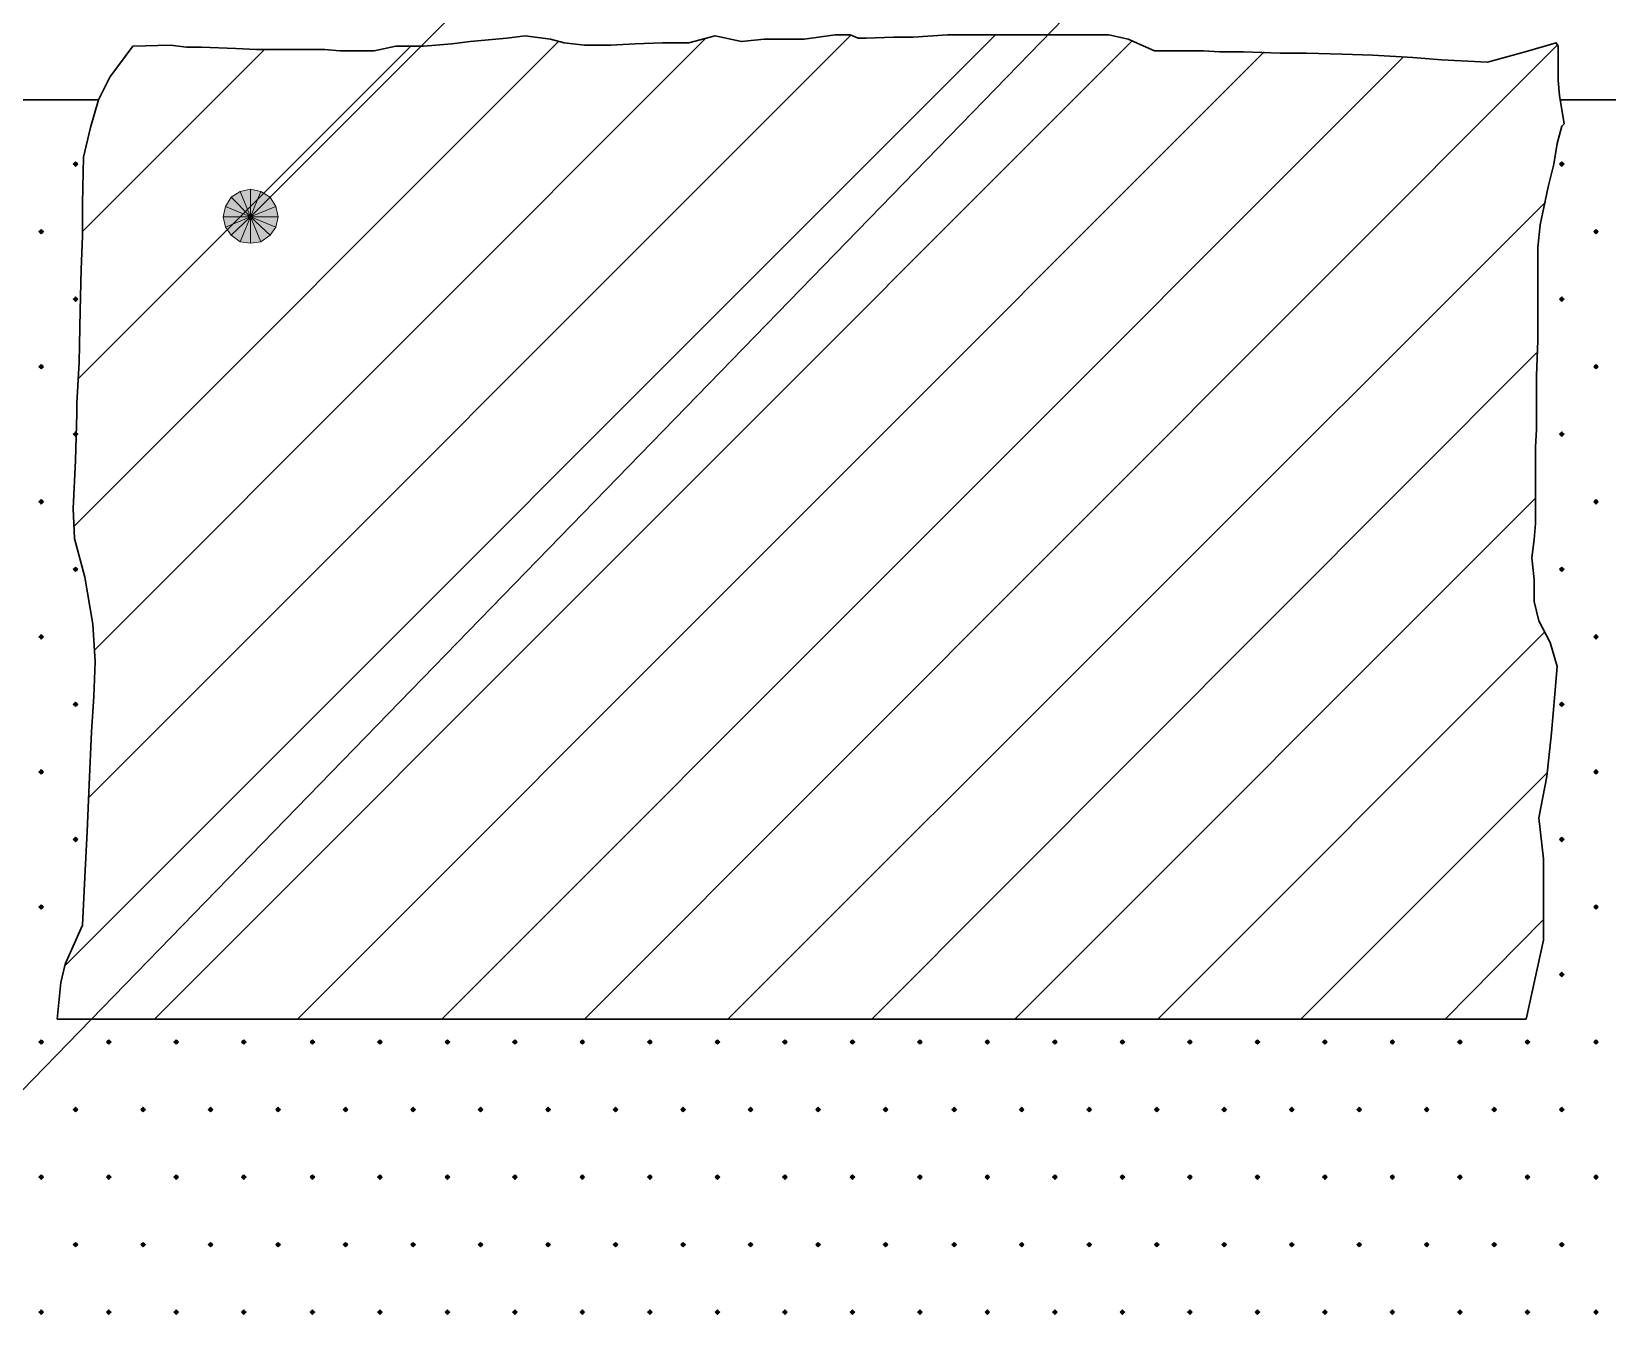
# Model space of a CAD drawing. Header units: millimetres. Extents: x 0 to 420, y 0 to 297.
# Drawn here: x 64.99 to 94.15, y 119.95 to 143.67 of the extents above; entities that cross this region are included whole.
import ezdxf

# ---------------------------------------------------------------- set-up
doc = ezdxf.new("R2010")
doc.units = ezdxf.units.MM

msp = doc.modelspace()

# ---------------------------------------------------------------- hatches: boundary and pattern name
for points in [[(65.807, 141.266), (65.786, 141.245), (65.765, 141.224), (65.786, 141.203), (65.807, 141.182), (65.828, 141.203), (65.85, 141.224), (65.828, 141.245), (65.807, 141.266)], [(93.303, 141.266), (93.282, 141.245), (93.26, 141.224), (93.282, 141.203), (93.303, 141.182), (93.324, 141.203), (93.345, 141.224), (93.324, 141.245), (93.303, 141.266)], [(68.58, 140.06), (68.686, 139.912), (69.046, 140.25), (68.58, 140.06)], [(65.172, 140.017), (65.151, 139.996), (65.13, 139.975), (65.151, 139.954), (65.172, 139.933), (65.193, 139.954), (65.215, 139.975), (65.193, 139.996), (65.172, 140.017)], [(93.938, 140.017), (93.917, 139.996), (93.895, 139.975), (93.917, 139.954), (93.938, 139.933), (93.959, 139.954), (93.98, 139.975), (93.959, 139.996), (93.938, 140.017)], [(65.807, 138.769), (65.786, 138.747), (65.765, 138.726), (65.786, 138.705), (65.807, 138.684), (65.828, 138.705), (65.85, 138.726), (65.828, 138.747), (65.807, 138.769)], [(93.303, 138.769), (93.282, 138.747), (93.26, 138.726), (93.282, 138.705), (93.303, 138.684), (93.324, 138.705), (93.345, 138.726), (93.324, 138.747), (93.303, 138.769)], [(65.172, 137.52), (65.151, 137.499), (65.13, 137.477), (65.151, 137.456), (65.172, 137.435), (65.193, 137.456), (65.215, 137.477), (65.193, 137.499), (65.172, 137.52)], [(93.938, 137.52), (93.917, 137.499), (93.895, 137.477), (93.917, 137.456), (93.938, 137.435), (93.959, 137.456), (93.98, 137.477), (93.959, 137.499), (93.938, 137.52)], [(65.807, 136.271), (65.786, 136.25), (65.765, 136.229), (65.786, 136.208), (65.807, 136.186), (65.828, 136.208), (65.85, 136.229), (65.828, 136.25), (65.807, 136.271)], [(93.303, 136.271), (93.282, 136.25), (93.26, 136.229), (93.282, 136.208), (93.303, 136.186), (93.324, 136.208), (93.345, 136.229), (93.324, 136.25), (93.303, 136.271)], [(65.172, 135.022), (65.151, 135.001), (65.13, 134.98), (65.151, 134.959), (65.172, 134.938), (65.193, 134.959), (65.215, 134.98), (65.193, 135.001), (65.172, 135.022)], [(93.938, 135.022), (93.917, 135.001), (93.895, 134.98), (93.917, 134.959), (93.938, 134.938), (93.959, 134.959), (93.98, 134.98), (93.959, 135.001), (93.938, 135.022)], [(65.807, 133.773), (65.786, 133.752), (65.765, 133.731), (65.786, 133.71), (65.807, 133.689), (65.828, 133.71), (65.85, 133.731), (65.828, 133.752), (65.807, 133.773)], [(93.303, 133.773), (93.282, 133.752), (93.26, 133.731), (93.282, 133.71), (93.303, 133.689), (93.324, 133.71), (93.345, 133.731), (93.324, 133.752), (93.303, 133.773)], [(65.172, 132.525), (65.151, 132.503), (65.13, 132.482), (65.151, 132.461), (65.172, 132.44), (65.193, 132.461), (65.215, 132.482), (65.193, 132.503), (65.172, 132.525)], [(93.938, 132.525), (93.917, 132.503), (93.895, 132.482), (93.917, 132.461), (93.938, 132.44), (93.959, 132.461), (93.98, 132.482), (93.959, 132.503), (93.938, 132.525)], [(65.807, 131.276), (65.786, 131.254), (65.765, 131.233), (65.786, 131.212), (65.807, 131.191), (65.828, 131.212), (65.85, 131.233), (65.828, 131.254), (65.807, 131.276)], [(93.303, 131.276), (93.282, 131.254), (93.26, 131.233), (93.282, 131.212), (93.303, 131.191), (93.324, 131.212), (93.345, 131.233), (93.324, 131.254), (93.303, 131.276)], [(65.172, 130.027), (65.151, 130.006), (65.13, 129.984), (65.151, 129.963), (65.172, 129.942), (65.193, 129.963), (65.215, 129.984), (65.193, 130.006), (65.172, 130.027)], [(93.938, 130.027), (93.917, 130.006), (93.895, 129.984), (93.917, 129.963), (93.938, 129.942), (93.959, 129.963), (93.98, 129.984), (93.959, 130.006), (93.938, 130.027)], [(65.807, 128.778), (65.786, 128.757), (65.765, 128.736), (65.786, 128.714), (65.807, 128.693), (65.828, 128.714), (65.85, 128.736), (65.828, 128.757), (65.807, 128.778)], [(93.303, 128.778), (93.282, 128.757), (93.26, 128.736), (93.282, 128.714), (93.303, 128.693), (93.324, 128.714), (93.345, 128.736), (93.324, 128.757), (93.303, 128.778)], [(65.172, 127.529), (65.151, 127.508), (65.13, 127.487), (65.151, 127.466), (65.172, 127.444), (65.193, 127.466), (65.215, 127.487), (65.193, 127.508), (65.172, 127.529)], [(93.938, 127.529), (93.917, 127.508), (93.895, 127.487), (93.917, 127.466), (93.938, 127.444), (93.959, 127.466), (93.98, 127.487), (93.959, 127.508), (93.938, 127.529)], [(93.303, 126.28), (93.282, 126.259), (93.26, 126.238), (93.282, 126.217), (93.303, 126.196), (93.324, 126.217), (93.345, 126.238), (93.324, 126.259), (93.303, 126.28)], [(65.172, 125.031), (65.151, 125.01), (65.13, 124.989), (65.151, 124.968), (65.172, 124.947), (65.193, 124.968), (65.215, 124.989), (65.193, 125.01), (65.172, 125.031)], [(66.421, 125.031), (66.4, 125.01), (66.379, 124.989), (66.4, 124.968), (66.421, 124.947), (66.442, 124.968), (66.463, 124.989), (66.442, 125.01), (66.421, 125.031)], [(67.67, 125.031), (67.649, 125.01), (67.628, 124.989), (67.649, 124.968), (67.67, 124.947), (67.691, 124.968), (67.712, 124.989), (67.691, 125.01), (67.67, 125.031)], [(68.919, 125.031), (68.898, 125.01), (68.876, 124.989), (68.898, 124.968), (68.919, 124.947), (68.94, 124.968), (68.961, 124.989), (68.94, 125.01), (68.919, 125.031)], [(70.189, 125.031), (70.168, 125.01), (70.146, 124.989), (70.168, 124.968), (70.189, 124.947), (70.21, 124.968), (70.231, 124.989), (70.21, 125.01), (70.189, 125.031)], [(71.438, 125.031), (71.416, 125.01), (71.395, 124.989), (71.416, 124.968), (71.438, 124.947), (71.459, 124.968), (71.48, 124.989), (71.459, 125.01), (71.438, 125.031)], [(72.686, 125.031), (72.665, 125.01), (72.644, 124.989), (72.665, 124.968), (72.686, 124.947), (72.708, 124.968), (72.729, 124.989), (72.708, 125.01), (72.686, 125.031)], [(73.935, 125.031), (73.914, 125.01), (73.893, 124.989), (73.914, 124.968), (73.935, 124.947), (73.956, 124.968), (73.978, 124.989), (73.956, 125.01), (73.935, 125.031)], [(75.184, 125.031), (75.163, 125.01), (75.142, 124.989), (75.163, 124.968), (75.184, 124.947), (75.205, 124.968), (75.226, 124.989), (75.205, 125.01), (75.184, 125.031)], [(76.433, 125.031), (76.412, 125.01), (76.391, 124.989), (76.412, 124.968), (76.433, 124.947), (76.454, 124.968), (76.475, 124.989), (76.454, 125.01), (76.433, 125.031)], [(77.682, 125.031), (77.661, 125.01), (77.639, 124.989), (77.661, 124.968), (77.682, 124.947), (77.703, 124.968), (77.724, 124.989), (77.703, 125.01), (77.682, 125.031)], [(78.931, 125.031), (78.909, 125.01), (78.888, 124.989), (78.909, 124.968), (78.931, 124.947), (78.952, 124.968), (78.973, 124.989), (78.952, 125.01), (78.931, 125.031)], [(80.179, 125.031), (80.158, 125.01), (80.137, 124.989), (80.158, 124.968), (80.179, 124.947), (80.201, 124.968), (80.222, 124.989), (80.201, 125.01), (80.179, 125.031)], [(81.428, 125.031), (81.407, 125.01), (81.386, 124.989), (81.407, 124.968), (81.428, 124.947), (81.449, 124.968), (81.471, 124.989), (81.449, 125.01), (81.428, 125.031)], [(82.677, 125.031), (82.656, 125.01), (82.635, 124.989), (82.656, 124.968), (82.677, 124.947), (82.698, 124.968), (82.719, 124.989), (82.698, 125.01), (82.677, 125.031)], [(83.926, 125.031), (83.905, 125.01), (83.884, 124.989), (83.905, 124.968), (83.926, 124.947), (83.947, 124.968), (83.968, 124.989), (83.947, 125.01), (83.926, 125.031)], [(85.175, 125.031), (85.154, 125.01), (85.132, 124.989), (85.154, 124.968), (85.175, 124.947), (85.196, 124.968), (85.217, 124.989), (85.196, 125.01), (85.175, 125.031)], [(86.424, 125.031), (86.402, 125.01), (86.381, 124.989), (86.402, 124.968), (86.424, 124.947), (86.445, 124.968), (86.466, 124.989), (86.445, 125.01), (86.424, 125.031)], [(87.672, 125.031), (87.651, 125.01), (87.63, 124.989), (87.651, 124.968), (87.672, 124.947), (87.694, 124.968), (87.715, 124.989), (87.694, 125.01), (87.672, 125.031)], [(88.921, 125.031), (88.9, 125.01), (88.879, 124.989), (88.9, 124.968), (88.921, 124.947), (88.942, 124.968), (88.963, 124.989), (88.942, 125.01), (88.921, 125.031)], [(90.17, 125.031), (90.149, 125.01), (90.128, 124.989), (90.149, 124.968), (90.17, 124.947), (90.191, 124.968), (90.212, 124.989), (90.191, 125.01), (90.17, 125.031)], [(91.419, 125.031), (91.398, 125.01), (91.377, 124.989), (91.398, 124.968), (91.419, 124.947), (91.44, 124.968), (91.461, 124.989), (91.44, 125.01), (91.419, 125.031)], [(92.668, 125.031), (92.646, 125.01), (92.625, 124.989), (92.646, 124.968), (92.668, 124.947), (92.689, 124.968), (92.71, 124.989), (92.689, 125.01), (92.668, 125.031)], [(93.938, 125.031), (93.917, 125.01), (93.895, 124.989), (93.917, 124.968), (93.938, 124.947), (93.959, 124.968), (93.98, 124.989), (93.959, 125.01), (93.938, 125.031)], [(65.807, 123.783), (65.786, 123.762), (65.765, 123.74), (65.786, 123.719), (65.807, 123.698), (65.828, 123.719), (65.85, 123.74), (65.828, 123.762), (65.807, 123.783)], [(67.056, 123.783), (67.035, 123.762), (67.014, 123.74), (67.035, 123.719), (67.056, 123.698), (67.077, 123.719), (67.098, 123.74), (67.077, 123.762), (67.056, 123.783)], [(68.305, 123.783), (68.284, 123.762), (68.262, 123.74), (68.284, 123.719), (68.305, 123.698), (68.326, 123.719), (68.347, 123.74), (68.326, 123.762), (68.305, 123.783)], [(69.554, 123.783), (69.533, 123.762), (69.511, 123.74), (69.533, 123.719), (69.554, 123.698), (69.575, 123.719), (69.596, 123.74), (69.575, 123.762), (69.554, 123.783)], [(70.803, 123.783), (70.781, 123.762), (70.76, 123.74), (70.781, 123.719), (70.803, 123.698), (70.824, 123.719), (70.845, 123.74), (70.824, 123.762), (70.803, 123.783)], [(72.051, 123.783), (72.03, 123.762), (72.009, 123.74), (72.03, 123.719), (72.051, 123.698), (72.073, 123.719), (72.094, 123.74), (72.073, 123.762), (72.051, 123.783)], [(73.3, 123.783), (73.279, 123.762), (73.258, 123.74), (73.279, 123.719), (73.3, 123.698), (73.321, 123.719), (73.343, 123.74), (73.321, 123.762), (73.3, 123.783)], [(74.549, 123.783), (74.528, 123.762), (74.507, 123.74), (74.528, 123.719), (74.549, 123.698), (74.57, 123.719), (74.591, 123.74), (74.57, 123.762), (74.549, 123.783)], [(75.798, 123.783), (75.777, 123.762), (75.756, 123.74), (75.777, 123.719), (75.798, 123.698), (75.819, 123.719), (75.84, 123.74), (75.819, 123.762), (75.798, 123.783)], [(77.047, 123.783), (77.026, 123.762), (77.004, 123.74), (77.026, 123.719), (77.047, 123.698), (77.068, 123.719), (77.089, 123.74), (77.068, 123.762), (77.047, 123.783)], [(78.296, 123.783), (78.274, 123.762), (78.253, 123.74), (78.274, 123.719), (78.296, 123.698), (78.317, 123.719), (78.338, 123.74), (78.317, 123.762), (78.296, 123.783)], [(79.544, 123.783), (79.523, 123.762), (79.502, 123.74), (79.523, 123.719), (79.544, 123.698), (79.566, 123.719), (79.587, 123.74), (79.566, 123.762), (79.544, 123.783)], [(80.793, 123.783), (80.772, 123.762), (80.751, 123.74), (80.772, 123.719), (80.793, 123.698), (80.814, 123.719), (80.836, 123.74), (80.814, 123.762), (80.793, 123.783)], [(82.063, 123.783), (82.042, 123.762), (82.021, 123.74), (82.042, 123.719), (82.063, 123.698), (82.084, 123.719), (82.106, 123.74), (82.084, 123.762), (82.063, 123.783)], [(83.312, 123.783), (83.291, 123.762), (83.27, 123.74), (83.291, 123.719), (83.312, 123.698), (83.333, 123.719), (83.354, 123.74), (83.333, 123.762), (83.312, 123.783)], [(84.561, 123.783), (84.54, 123.762), (84.519, 123.74), (84.54, 123.719), (84.561, 123.698), (84.582, 123.719), (84.603, 123.74), (84.582, 123.762), (84.561, 123.783)], [(85.81, 123.783), (85.788, 123.762), (85.767, 123.74), (85.788, 123.719), (85.81, 123.698), (85.831, 123.719), (85.852, 123.74), (85.831, 123.762), (85.81, 123.783)], [(87.059, 123.783), (87.037, 123.762), (87.016, 123.74), (87.037, 123.719), (87.059, 123.698), (87.08, 123.719), (87.101, 123.74), (87.08, 123.762), (87.059, 123.783)], [(88.307, 123.783), (88.286, 123.762), (88.265, 123.74), (88.286, 123.719), (88.307, 123.698), (88.329, 123.719), (88.35, 123.74), (88.329, 123.762), (88.307, 123.783)], [(89.556, 123.783), (89.535, 123.762), (89.514, 123.74), (89.535, 123.719), (89.556, 123.698), (89.577, 123.719), (89.599, 123.74), (89.577, 123.762), (89.556, 123.783)], [(90.805, 123.783), (90.784, 123.762), (90.763, 123.74), (90.784, 123.719), (90.805, 123.698), (90.826, 123.719), (90.847, 123.74), (90.826, 123.762), (90.805, 123.783)], [(92.054, 123.783), (92.033, 123.762), (92.012, 123.74), (92.033, 123.719), (92.054, 123.698), (92.075, 123.719), (92.096, 123.74), (92.075, 123.762), (92.054, 123.783)], [(93.303, 123.783), (93.282, 123.762), (93.26, 123.74), (93.282, 123.719), (93.303, 123.698), (93.324, 123.719), (93.345, 123.74), (93.324, 123.762), (93.303, 123.783)], [(65.172, 122.534), (65.151, 122.513), (65.13, 122.492), (65.151, 122.47), (65.172, 122.449), (65.193, 122.47), (65.215, 122.492), (65.193, 122.513), (65.172, 122.534)], [(66.421, 122.534), (66.4, 122.513), (66.379, 122.492), (66.4, 122.47), (66.421, 122.449), (66.442, 122.47), (66.463, 122.492), (66.442, 122.513), (66.421, 122.534)], [(67.67, 122.534), (67.649, 122.513), (67.628, 122.492), (67.649, 122.47), (67.67, 122.449), (67.691, 122.47), (67.712, 122.492), (67.691, 122.513), (67.67, 122.534)], [(68.919, 122.534), (68.898, 122.513), (68.876, 122.492), (68.898, 122.47), (68.919, 122.449), (68.94, 122.47), (68.961, 122.492), (68.94, 122.513), (68.919, 122.534)], [(70.189, 122.534), (70.168, 122.513), (70.146, 122.492), (70.168, 122.47), (70.189, 122.449), (70.21, 122.47), (70.231, 122.492), (70.21, 122.513), (70.189, 122.534)], [(71.438, 122.534), (71.416, 122.513), (71.395, 122.492), (71.416, 122.47), (71.438, 122.449), (71.459, 122.47), (71.48, 122.492), (71.459, 122.513), (71.438, 122.534)], [(72.686, 122.534), (72.665, 122.513), (72.644, 122.492), (72.665, 122.47), (72.686, 122.449), (72.708, 122.47), (72.729, 122.492), (72.708, 122.513), (72.686, 122.534)], [(73.935, 122.534), (73.914, 122.513), (73.893, 122.492), (73.914, 122.47), (73.935, 122.449), (73.956, 122.47), (73.978, 122.492), (73.956, 122.513), (73.935, 122.534)], [(75.184, 122.534), (75.163, 122.513), (75.142, 122.492), (75.163, 122.47), (75.184, 122.449), (75.205, 122.47), (75.226, 122.492), (75.205, 122.513), (75.184, 122.534)], [(76.433, 122.534), (76.412, 122.513), (76.391, 122.492), (76.412, 122.47), (76.433, 122.449), (76.454, 122.47), (76.475, 122.492), (76.454, 122.513), (76.433, 122.534)], [(77.682, 122.534), (77.661, 122.513), (77.639, 122.492), (77.661, 122.47), (77.682, 122.449), (77.703, 122.47), (77.724, 122.492), (77.703, 122.513), (77.682, 122.534)], [(78.931, 122.534), (78.909, 122.513), (78.888, 122.492), (78.909, 122.47), (78.931, 122.449), (78.952, 122.47), (78.973, 122.492), (78.952, 122.513), (78.931, 122.534)], [(80.179, 122.534), (80.158, 122.513), (80.137, 122.492), (80.158, 122.47), (80.179, 122.449), (80.201, 122.47), (80.222, 122.492), (80.201, 122.513), (80.179, 122.534)], [(81.428, 122.534), (81.407, 122.513), (81.386, 122.492), (81.407, 122.47), (81.428, 122.449), (81.449, 122.47), (81.471, 122.492), (81.449, 122.513), (81.428, 122.534)], [(82.677, 122.534), (82.656, 122.513), (82.635, 122.492), (82.656, 122.47), (82.677, 122.449), (82.698, 122.47), (82.719, 122.492), (82.698, 122.513), (82.677, 122.534)], [(83.926, 122.534), (83.905, 122.513), (83.884, 122.492), (83.905, 122.47), (83.926, 122.449), (83.947, 122.47), (83.968, 122.492), (83.947, 122.513), (83.926, 122.534)], [(85.175, 122.534), (85.154, 122.513), (85.132, 122.492), (85.154, 122.47), (85.175, 122.449), (85.196, 122.47), (85.217, 122.492), (85.196, 122.513), (85.175, 122.534)], [(86.424, 122.534), (86.402, 122.513), (86.381, 122.492), (86.402, 122.47), (86.424, 122.449), (86.445, 122.47), (86.466, 122.492), (86.445, 122.513), (86.424, 122.534)], [(87.672, 122.534), (87.651, 122.513), (87.63, 122.492), (87.651, 122.47), (87.672, 122.449), (87.694, 122.47), (87.715, 122.492), (87.694, 122.513), (87.672, 122.534)], [(88.921, 122.534), (88.9, 122.513), (88.879, 122.492), (88.9, 122.47), (88.921, 122.449), (88.942, 122.47), (88.963, 122.492), (88.942, 122.513), (88.921, 122.534)], [(90.17, 122.534), (90.149, 122.513), (90.128, 122.492), (90.149, 122.47), (90.17, 122.449), (90.191, 122.47), (90.212, 122.492), (90.191, 122.513), (90.17, 122.534)], [(91.419, 122.534), (91.398, 122.513), (91.377, 122.492), (91.398, 122.47), (91.419, 122.449), (91.44, 122.47), (91.461, 122.492), (91.44, 122.513), (91.419, 122.534)], [(92.668, 122.534), (92.646, 122.513), (92.625, 122.492), (92.646, 122.47), (92.668, 122.449), (92.689, 122.47), (92.71, 122.492), (92.689, 122.513), (92.668, 122.534)], [(93.938, 122.534), (93.917, 122.513), (93.895, 122.492), (93.917, 122.47), (93.938, 122.449), (93.959, 122.47), (93.98, 122.492), (93.959, 122.513), (93.938, 122.534)], [(65.807, 121.285), (65.786, 121.264), (65.765, 121.243), (65.786, 121.221), (65.807, 121.2), (65.828, 121.221), (65.85, 121.243), (65.828, 121.264), (65.807, 121.285)], [(67.056, 121.285), (67.035, 121.264), (67.014, 121.243), (67.035, 121.221), (67.056, 121.2), (67.077, 121.221), (67.098, 121.243), (67.077, 121.264), (67.056, 121.285)], [(68.305, 121.285), (68.284, 121.264), (68.262, 121.243), (68.284, 121.221), (68.305, 121.2), (68.326, 121.221), (68.347, 121.243), (68.326, 121.264), (68.305, 121.285)], [(69.554, 121.285), (69.533, 121.264), (69.511, 121.243), (69.533, 121.221), (69.554, 121.2), (69.575, 121.221), (69.596, 121.243), (69.575, 121.264), (69.554, 121.285)], [(70.803, 121.285), (70.781, 121.264), (70.76, 121.243), (70.781, 121.221), (70.803, 121.2), (70.824, 121.221), (70.845, 121.243), (70.824, 121.264), (70.803, 121.285)], [(72.051, 121.285), (72.03, 121.264), (72.009, 121.243), (72.03, 121.221), (72.051, 121.2), (72.073, 121.221), (72.094, 121.243), (72.073, 121.264), (72.051, 121.285)], [(73.3, 121.285), (73.279, 121.264), (73.258, 121.243), (73.279, 121.221), (73.3, 121.2), (73.321, 121.221), (73.343, 121.243), (73.321, 121.264), (73.3, 121.285)], [(74.549, 121.285), (74.528, 121.264), (74.507, 121.243), (74.528, 121.221), (74.549, 121.2), (74.57, 121.221), (74.591, 121.243), (74.57, 121.264), (74.549, 121.285)], [(75.798, 121.285), (75.777, 121.264), (75.756, 121.243), (75.777, 121.221), (75.798, 121.2), (75.819, 121.221), (75.84, 121.243), (75.819, 121.264), (75.798, 121.285)], [(77.047, 121.285), (77.026, 121.264), (77.004, 121.243), (77.026, 121.221), (77.047, 121.2), (77.068, 121.221), (77.089, 121.243), (77.068, 121.264), (77.047, 121.285)], [(78.296, 121.285), (78.274, 121.264), (78.253, 121.243), (78.274, 121.221), (78.296, 121.2), (78.317, 121.221), (78.338, 121.243), (78.317, 121.264), (78.296, 121.285)], [(79.544, 121.285), (79.523, 121.264), (79.502, 121.243), (79.523, 121.221), (79.544, 121.2), (79.566, 121.221), (79.587, 121.243), (79.566, 121.264), (79.544, 121.285)], [(80.793, 121.285), (80.772, 121.264), (80.751, 121.243), (80.772, 121.221), (80.793, 121.2), (80.814, 121.221), (80.836, 121.243), (80.814, 121.264), (80.793, 121.285)], [(82.063, 121.285), (82.042, 121.264), (82.021, 121.243), (82.042, 121.221), (82.063, 121.2), (82.084, 121.221), (82.106, 121.243), (82.084, 121.264), (82.063, 121.285)], [(83.312, 121.285), (83.291, 121.264), (83.27, 121.243), (83.291, 121.221), (83.312, 121.2), (83.333, 121.221), (83.354, 121.243), (83.333, 121.264), (83.312, 121.285)], [(84.561, 121.285), (84.54, 121.264), (84.519, 121.243), (84.54, 121.221), (84.561, 121.2), (84.582, 121.221), (84.603, 121.243), (84.582, 121.264), (84.561, 121.285)], [(85.81, 121.285), (85.788, 121.264), (85.767, 121.243), (85.788, 121.221), (85.81, 121.2), (85.831, 121.221), (85.852, 121.243), (85.831, 121.264), (85.81, 121.285)], [(87.059, 121.285), (87.037, 121.264), (87.016, 121.243), (87.037, 121.221), (87.059, 121.2), (87.08, 121.221), (87.101, 121.243), (87.08, 121.264), (87.059, 121.285)], [(88.307, 121.285), (88.286, 121.264), (88.265, 121.243), (88.286, 121.221), (88.307, 121.2), (88.329, 121.221), (88.35, 121.243), (88.329, 121.264), (88.307, 121.285)], [(89.556, 121.285), (89.535, 121.264), (89.514, 121.243), (89.535, 121.221), (89.556, 121.2), (89.577, 121.221), (89.599, 121.243), (89.577, 121.264), (89.556, 121.285)], [(90.805, 121.285), (90.784, 121.264), (90.763, 121.243), (90.784, 121.221), (90.805, 121.2), (90.826, 121.221), (90.847, 121.243), (90.826, 121.264), (90.805, 121.285)], [(92.054, 121.285), (92.033, 121.264), (92.012, 121.243), (92.033, 121.221), (92.054, 121.2), (92.075, 121.221), (92.096, 121.243), (92.075, 121.264), (92.054, 121.285)], [(93.303, 121.285), (93.282, 121.264), (93.26, 121.243), (93.282, 121.221), (93.303, 121.2), (93.324, 121.221), (93.345, 121.243), (93.324, 121.264), (93.303, 121.285)], [(65.172, 120.036), (65.151, 120.015), (65.13, 119.994), (65.151, 119.973), (65.172, 119.951), (65.193, 119.973), (65.215, 119.994), (65.193, 120.015), (65.172, 120.036)], [(66.421, 120.036), (66.4, 120.015), (66.379, 119.994), (66.4, 119.973), (66.421, 119.951), (66.442, 119.973), (66.463, 119.994), (66.442, 120.015), (66.421, 120.036)], [(67.67, 120.036), (67.649, 120.015), (67.628, 119.994), (67.649, 119.973), (67.67, 119.951), (67.691, 119.973), (67.712, 119.994), (67.691, 120.015), (67.67, 120.036)], [(68.919, 120.036), (68.898, 120.015), (68.876, 119.994), (68.898, 119.973), (68.919, 119.951), (68.94, 119.973), (68.961, 119.994), (68.94, 120.015), (68.919, 120.036)], [(70.189, 120.036), (70.168, 120.015), (70.146, 119.994), (70.168, 119.973), (70.189, 119.951), (70.21, 119.973), (70.231, 119.994), (70.21, 120.015), (70.189, 120.036)], [(71.438, 120.036), (71.416, 120.015), (71.395, 119.994), (71.416, 119.973), (71.438, 119.951), (71.459, 119.973), (71.48, 119.994), (71.459, 120.015), (71.438, 120.036)], [(72.686, 120.036), (72.665, 120.015), (72.644, 119.994), (72.665, 119.973), (72.686, 119.951), (72.708, 119.973), (72.729, 119.994), (72.708, 120.015), (72.686, 120.036)], [(73.935, 120.036), (73.914, 120.015), (73.893, 119.994), (73.914, 119.973), (73.935, 119.951), (73.956, 119.973), (73.978, 119.994), (73.956, 120.015), (73.935, 120.036)], [(75.184, 120.036), (75.163, 120.015), (75.142, 119.994), (75.163, 119.973), (75.184, 119.951), (75.205, 119.973), (75.226, 119.994), (75.205, 120.015), (75.184, 120.036)], [(76.433, 120.036), (76.412, 120.015), (76.391, 119.994), (76.412, 119.973), (76.433, 119.951), (76.454, 119.973), (76.475, 119.994), (76.454, 120.015), (76.433, 120.036)], [(77.682, 120.036), (77.661, 120.015), (77.639, 119.994), (77.661, 119.973), (77.682, 119.951), (77.703, 119.973), (77.724, 119.994), (77.703, 120.015), (77.682, 120.036)], [(78.931, 120.036), (78.909, 120.015), (78.888, 119.994), (78.909, 119.973), (78.931, 119.951), (78.952, 119.973), (78.973, 119.994), (78.952, 120.015), (78.931, 120.036)], [(80.179, 120.036), (80.158, 120.015), (80.137, 119.994), (80.158, 119.973), (80.179, 119.951), (80.201, 119.973), (80.222, 119.994), (80.201, 120.015), (80.179, 120.036)], [(81.428, 120.036), (81.407, 120.015), (81.386, 119.994), (81.407, 119.973), (81.428, 119.951), (81.449, 119.973), (81.471, 119.994), (81.449, 120.015), (81.428, 120.036)], [(82.677, 120.036), (82.656, 120.015), (82.635, 119.994), (82.656, 119.973), (82.677, 119.951), (82.698, 119.973), (82.719, 119.994), (82.698, 120.015), (82.677, 120.036)], [(83.926, 120.036), (83.905, 120.015), (83.884, 119.994), (83.905, 119.973), (83.926, 119.951), (83.947, 119.973), (83.968, 119.994), (83.947, 120.015), (83.926, 120.036)], [(85.175, 120.036), (85.154, 120.015), (85.132, 119.994), (85.154, 119.973), (85.175, 119.951), (85.196, 119.973), (85.217, 119.994), (85.196, 120.015), (85.175, 120.036)], [(86.424, 120.036), (86.402, 120.015), (86.381, 119.994), (86.402, 119.973), (86.424, 119.951), (86.445, 119.973), (86.466, 119.994), (86.445, 120.015), (86.424, 120.036)], [(87.672, 120.036), (87.651, 120.015), (87.63, 119.994), (87.651, 119.973), (87.672, 119.951), (87.694, 119.973), (87.715, 119.994), (87.694, 120.015), (87.672, 120.036)], [(88.921, 120.036), (88.9, 120.015), (88.879, 119.994), (88.9, 119.973), (88.921, 119.951), (88.942, 119.973), (88.963, 119.994), (88.942, 120.015), (88.921, 120.036)], [(90.17, 120.036), (90.149, 120.015), (90.128, 119.994), (90.149, 119.973), (90.17, 119.951), (90.191, 119.973), (90.212, 119.994), (90.191, 120.015), (90.17, 120.036)], [(91.419, 120.036), (91.398, 120.015), (91.377, 119.994), (91.398, 119.973), (91.419, 119.951), (91.44, 119.973), (91.461, 119.994), (91.44, 120.015), (91.419, 120.036)], [(92.668, 120.036), (92.646, 120.015), (92.625, 119.994), (92.646, 119.973), (92.668, 119.951), (92.689, 119.973), (92.71, 119.994), (92.689, 120.015), (92.668, 120.036)], [(93.938, 120.036), (93.917, 120.015), (93.895, 119.994), (93.917, 119.973), (93.938, 119.951), (93.959, 119.973), (93.98, 119.994), (93.959, 120.015), (93.938, 120.036)]]:
    msp.add_hatch(color=7).paths.add_polyline_path(points)
h = msp.add_hatch(color=7)
h.paths.add_polyline_path([(68.686, 140.61), (68.58, 140.441), (69.046, 140.25), (68.686, 140.61)])
h.paths.add_polyline_path([(68.58, 140.441), (69.046, 140.25), (68.538, 140.25), (68.58, 140.441)])
h.paths.add_polyline_path([(69.046, 140.25), (68.538, 140.25), (68.58, 140.06), (69.046, 140.25)])
h = msp.add_hatch(color=7)
h.paths.add_polyline_path([(69.236, 140.716), (69.046, 140.758), (69.046, 140.25), (69.236, 140.716)])
h.paths.add_polyline_path([(69.046, 140.758), (69.046, 140.25), (68.855, 140.716), (69.046, 140.758)])
h.paths.add_polyline_path([(69.046, 140.25), (68.855, 140.716), (68.686, 140.61), (69.046, 140.25)])
h = msp.add_hatch(color=7)
h.paths.add_polyline_path([(69.554, 140.25), (69.511, 140.441), (69.046, 140.25), (69.554, 140.25)])
h.paths.add_polyline_path([(69.511, 140.441), (69.046, 140.25), (69.406, 140.61), (69.511, 140.441)])
h.paths.add_polyline_path([(69.046, 140.25), (69.406, 140.61), (69.236, 140.716), (69.046, 140.25)])
h = msp.add_hatch(color=7)
h.paths.add_polyline_path([(68.686, 139.912), (68.855, 139.785), (69.046, 140.25), (68.686, 139.912)])
h.paths.add_polyline_path([(68.855, 139.785), (69.046, 140.25), (69.046, 139.763), (68.855, 139.785)])
h.paths.add_polyline_path([(69.046, 140.25), (69.046, 139.763), (69.236, 139.785), (69.046, 140.25)])
h = msp.add_hatch(color=7)
h.paths.add_polyline_path([(69.236, 139.785), (69.406, 139.912), (69.046, 140.25), (69.236, 139.785)])
h.paths.add_polyline_path([(69.406, 139.912), (69.046, 140.25), (69.511, 140.06), (69.406, 139.912)])
h.paths.add_polyline_path([(69.046, 140.25), (69.511, 140.06), (69.554, 140.25), (69.046, 140.25)])

# ---------------------------------------------------------------- linework, layer by layer
at = {"lineweight": 13}
for points in [[(69.046, 140.25), (83.016, 154.22)], [(63.754, 123), (88.752, 148.717)], [(65.617, 126.407), (82.825, 143.616)], [(65.786, 134.535), (74.74, 143.489)], [(66.04, 129.498), (80.158, 143.616)], [(66.167, 132.249), (77.449, 143.531)], [(67.268, 125.412), (85.344, 143.489)], [(65.85, 137.245), (72.009, 143.404)], [(65.934, 139.975), (69.3, 143.341)], [(69.913, 125.412), (87.799, 143.298)], [(72.581, 125.412), (90.361, 143.192)], [(75.226, 125.412), (93.218, 143.425)], [(77.872, 125.412), (93.006, 140.525)], [(80.539, 125.412), (92.837, 137.731)], [(83.185, 125.412), (92.816, 135.043)], [(85.831, 125.412), (92.985, 132.567)], [(88.477, 125.412), (93.028, 129.963)], [(91.144, 125.412), (92.964, 127.254)]]:
    msp.add_lwpolyline(points, dxfattribs=at)
at = {"lineweight": 30}
for points in [[(92.646, 125.412), (92.964, 126.873), (92.964, 127.444), (92.964, 128.376), (92.879, 129.138), (93.028, 129.9), (93.112, 130.704), (93.176, 131.424), (93.218, 131.932), (93.091, 132.376), (92.879, 132.779), (92.795, 133.138), (92.795, 133.54), (92.752, 133.943), (92.795, 134.281), (92.816, 134.578), (92.816, 135.297), (92.816, 135.996), (92.837, 136.313), (92.837, 137.308), (92.858, 137.964), (92.858, 138.324), (92.858, 138.621), (92.858, 139.023), (92.858, 139.679), (92.901, 140.102), (93.049, 140.801), (93.154, 141.224), (93.218, 141.605), (93.303, 141.922), (93.345, 141.965), (93.26, 142.494), (93.239, 142.769), (93.239, 143.108), (93.239, 143.404), (93.197, 143.468), (92.625, 143.298), (91.927, 143.108), (91.08, 143.15), (90.551, 143.192), (89.81, 143.235), (89.239, 143.256), (88.583, 143.277), (88.096, 143.277), (87.418, 143.298), (86.974, 143.298), (86.678, 143.319), (86.085, 143.319), (85.767, 143.319), (85.281, 143.531), (84.921, 143.616), (84.603, 143.616), (84.011, 143.616), (83.651, 143.616), (82.846, 143.616), (82.508, 143.616), (81.936, 143.616), (81.301, 143.573), (80.941, 143.573), (80.433, 143.552), (80.285, 143.552), (80.137, 143.616), (79.862, 143.616), (79.29, 143.531), (78.952, 143.531), (78.55, 143.531), (78.126, 143.489), (77.639, 143.595), (77.153, 143.468), (76.666, 143.468), (76.158, 143.446), (75.713, 143.425), (75.226, 143.425), (74.845, 143.468), (74.591, 143.531), (74.126, 143.595), (73.787, 143.552), (73.11, 143.489), (72.771, 143.446), (72.475, 143.425), (72.242, 143.404), (71.734, 143.404), (71.332, 143.319), (71.205, 143.319), (70.887, 143.319), (70.697, 143.319), (70.421, 143.341), (70.041, 143.341), (69.554, 143.341), (69.152, 143.341), (68.771, 143.362), (68.136, 143.383), (67.86, 143.383), (67.564, 143.425), (66.866, 143.404), (66.442, 142.833), (66.231, 142.409), (66.082, 141.901), (65.955, 141.351), (65.934, 140.504), (65.934, 139.89), (65.913, 139.277), (65.892, 138.515), (65.871, 137.562), (65.828, 136.8), (65.828, 136.61), (65.807, 135.742), (65.765, 134.853), (65.786, 134.302), (65.977, 133.583), (66.125, 132.715), (66.167, 132.017), (66.146, 131.381), (66.104, 130.725), (66.061, 129.752), (66.019, 128.884), (65.977, 128.037), (65.934, 127.148), (65.617, 126.429), (65.532, 126.09), (65.469, 125.412)], [(64.093, 142.409), (66.231, 142.409)], [(95.462, 142.409), (93.26, 142.409)], [(65.469, 125.412), (92.646, 125.412)]]:
    msp.add_lwpolyline(points, dxfattribs=at)
at = {"lineweight": 0}
for points in [[(65.807, 141.266), (65.786, 141.245), (65.765, 141.224), (65.786, 141.203), (65.807, 141.182), (65.828, 141.203), (65.85, 141.224), (65.828, 141.245)], [(93.303, 141.266), (93.282, 141.245), (93.26, 141.224), (93.282, 141.203), (93.303, 141.182), (93.324, 141.203), (93.345, 141.224), (93.324, 141.245)], [(68.686, 140.61), (68.58, 140.441), (69.046, 140.25)], [(69.046, 140.25), (68.855, 140.716), (68.686, 140.61)], [(69.046, 140.758), (69.046, 140.25), (68.855, 140.716)], [(69.236, 140.716), (69.046, 140.758), (69.046, 140.25)], [(69.046, 140.25), (69.406, 140.61), (69.236, 140.716)], [(69.511, 140.441), (69.046, 140.25), (69.406, 140.61)], [(68.58, 140.441), (69.046, 140.25), (68.538, 140.25)], [(69.046, 140.25), (68.538, 140.25), (68.58, 140.06)], [(68.58, 140.06), (68.686, 139.912), (69.046, 140.25)], [(68.686, 139.912), (68.855, 139.785), (69.046, 140.25)], [(68.855, 139.785), (69.046, 140.25), (69.046, 139.763)], [(69.554, 140.25), (69.511, 140.441), (69.046, 140.25)], [(69.046, 140.25), (69.046, 139.763), (69.236, 139.785)], [(69.236, 139.785), (69.406, 139.912), (69.046, 140.25)], [(69.406, 139.912), (69.046, 140.25), (69.511, 140.06)], [(69.046, 140.25), (69.511, 140.06), (69.554, 140.25)], [(65.172, 140.017), (65.151, 139.996), (65.13, 139.975), (65.151, 139.954), (65.172, 139.933), (65.193, 139.954), (65.215, 139.975), (65.193, 139.996)], [(93.938, 140.017), (93.917, 139.996), (93.895, 139.975), (93.917, 139.954), (93.938, 139.933), (93.959, 139.954), (93.98, 139.975), (93.959, 139.996)], [(65.807, 138.769), (65.786, 138.747), (65.765, 138.726), (65.786, 138.705), (65.807, 138.684), (65.828, 138.705), (65.85, 138.726), (65.828, 138.747)], [(93.303, 138.769), (93.282, 138.747), (93.26, 138.726), (93.282, 138.705), (93.303, 138.684), (93.324, 138.705), (93.345, 138.726), (93.324, 138.747)], [(65.172, 137.52), (65.151, 137.499), (65.13, 137.477), (65.151, 137.456), (65.172, 137.435), (65.193, 137.456), (65.215, 137.477), (65.193, 137.499)], [(93.938, 137.52), (93.917, 137.499), (93.895, 137.477), (93.917, 137.456), (93.938, 137.435), (93.959, 137.456), (93.98, 137.477), (93.959, 137.499)], [(65.807, 136.271), (65.786, 136.25), (65.765, 136.229), (65.786, 136.208), (65.807, 136.186), (65.828, 136.208), (65.85, 136.229), (65.828, 136.25)], [(93.303, 136.271), (93.282, 136.25), (93.26, 136.229), (93.282, 136.208), (93.303, 136.186), (93.324, 136.208), (93.345, 136.229), (93.324, 136.25)], [(65.172, 135.022), (65.151, 135.001), (65.13, 134.98), (65.151, 134.959), (65.172, 134.938), (65.193, 134.959), (65.215, 134.98), (65.193, 135.001)], [(93.938, 135.022), (93.917, 135.001), (93.895, 134.98), (93.917, 134.959), (93.938, 134.938), (93.959, 134.959), (93.98, 134.98), (93.959, 135.001)], [(65.807, 133.773), (65.786, 133.752), (65.765, 133.731), (65.786, 133.71), (65.807, 133.689), (65.828, 133.71), (65.85, 133.731), (65.828, 133.752)], [(93.303, 133.773), (93.282, 133.752), (93.26, 133.731), (93.282, 133.71), (93.303, 133.689), (93.324, 133.71), (93.345, 133.731), (93.324, 133.752)], [(65.172, 132.525), (65.151, 132.503), (65.13, 132.482), (65.151, 132.461), (65.172, 132.44), (65.193, 132.461), (65.215, 132.482), (65.193, 132.503)], [(93.938, 132.525), (93.917, 132.503), (93.895, 132.482), (93.917, 132.461), (93.938, 132.44), (93.959, 132.461), (93.98, 132.482), (93.959, 132.503)], [(65.807, 131.276), (65.786, 131.254), (65.765, 131.233), (65.786, 131.212), (65.807, 131.191), (65.828, 131.212), (65.85, 131.233), (65.828, 131.254)], [(93.303, 131.276), (93.282, 131.254), (93.26, 131.233), (93.282, 131.212), (93.303, 131.191), (93.324, 131.212), (93.345, 131.233), (93.324, 131.254)], [(65.172, 130.027), (65.151, 130.006), (65.13, 129.984), (65.151, 129.963), (65.172, 129.942), (65.193, 129.963), (65.215, 129.984), (65.193, 130.006)], [(93.938, 130.027), (93.917, 130.006), (93.895, 129.984), (93.917, 129.963), (93.938, 129.942), (93.959, 129.963), (93.98, 129.984), (93.959, 130.006)], [(65.807, 128.778), (65.786, 128.757), (65.765, 128.736), (65.786, 128.714), (65.807, 128.693), (65.828, 128.714), (65.85, 128.736), (65.828, 128.757)], [(93.303, 128.778), (93.282, 128.757), (93.26, 128.736), (93.282, 128.714), (93.303, 128.693), (93.324, 128.714), (93.345, 128.736), (93.324, 128.757)], [(65.172, 127.529), (65.151, 127.508), (65.13, 127.487), (65.151, 127.466), (65.172, 127.444), (65.193, 127.466), (65.215, 127.487), (65.193, 127.508)], [(93.938, 127.529), (93.917, 127.508), (93.895, 127.487), (93.917, 127.466), (93.938, 127.444), (93.959, 127.466), (93.98, 127.487), (93.959, 127.508)], [(93.303, 126.28), (93.282, 126.259), (93.26, 126.238), (93.282, 126.217), (93.303, 126.196), (93.324, 126.217), (93.345, 126.238), (93.324, 126.259)], [(65.172, 125.031), (65.151, 125.01), (65.13, 124.989), (65.151, 124.968), (65.172, 124.947), (65.193, 124.968), (65.215, 124.989), (65.193, 125.01)], [(66.421, 125.031), (66.4, 125.01), (66.379, 124.989), (66.4, 124.968), (66.421, 124.947), (66.442, 124.968), (66.463, 124.989), (66.442, 125.01)], [(67.67, 125.031), (67.649, 125.01), (67.628, 124.989), (67.649, 124.968), (67.67, 124.947), (67.691, 124.968), (67.712, 124.989), (67.691, 125.01)], [(68.919, 125.031), (68.898, 125.01), (68.876, 124.989), (68.898, 124.968), (68.919, 124.947), (68.94, 124.968), (68.961, 124.989), (68.94, 125.01)], [(70.189, 125.031), (70.168, 125.01), (70.146, 124.989), (70.168, 124.968), (70.189, 124.947), (70.21, 124.968), (70.231, 124.989), (70.21, 125.01)], [(71.438, 125.031), (71.416, 125.01), (71.395, 124.989), (71.416, 124.968), (71.438, 124.947), (71.459, 124.968), (71.48, 124.989), (71.459, 125.01)], [(72.686, 125.031), (72.665, 125.01), (72.644, 124.989), (72.665, 124.968), (72.686, 124.947), (72.708, 124.968), (72.729, 124.989), (72.708, 125.01)], [(73.935, 125.031), (73.914, 125.01), (73.893, 124.989), (73.914, 124.968), (73.935, 124.947), (73.956, 124.968), (73.978, 124.989), (73.956, 125.01)], [(75.184, 125.031), (75.163, 125.01), (75.142, 124.989), (75.163, 124.968), (75.184, 124.947), (75.205, 124.968), (75.226, 124.989), (75.205, 125.01)], [(76.433, 125.031), (76.412, 125.01), (76.391, 124.989), (76.412, 124.968), (76.433, 124.947), (76.454, 124.968), (76.475, 124.989), (76.454, 125.01)], [(77.682, 125.031), (77.661, 125.01), (77.639, 124.989), (77.661, 124.968), (77.682, 124.947), (77.703, 124.968), (77.724, 124.989), (77.703, 125.01)], [(78.931, 125.031), (78.909, 125.01), (78.888, 124.989), (78.909, 124.968), (78.931, 124.947), (78.952, 124.968), (78.973, 124.989), (78.952, 125.01)], [(80.179, 125.031), (80.158, 125.01), (80.137, 124.989), (80.158, 124.968), (80.179, 124.947), (80.201, 124.968), (80.222, 124.989), (80.201, 125.01)], [(81.428, 125.031), (81.407, 125.01), (81.386, 124.989), (81.407, 124.968), (81.428, 124.947), (81.449, 124.968), (81.471, 124.989), (81.449, 125.01)], [(82.677, 125.031), (82.656, 125.01), (82.635, 124.989), (82.656, 124.968), (82.677, 124.947), (82.698, 124.968), (82.719, 124.989), (82.698, 125.01)], [(83.926, 125.031), (83.905, 125.01), (83.884, 124.989), (83.905, 124.968), (83.926, 124.947), (83.947, 124.968), (83.968, 124.989), (83.947, 125.01)], [(85.175, 125.031), (85.154, 125.01), (85.132, 124.989), (85.154, 124.968), (85.175, 124.947), (85.196, 124.968), (85.217, 124.989), (85.196, 125.01)], [(86.424, 125.031), (86.402, 125.01), (86.381, 124.989), (86.402, 124.968), (86.424, 124.947), (86.445, 124.968), (86.466, 124.989), (86.445, 125.01)], [(87.672, 125.031), (87.651, 125.01), (87.63, 124.989), (87.651, 124.968), (87.672, 124.947), (87.694, 124.968), (87.715, 124.989), (87.694, 125.01)], [(88.921, 125.031), (88.9, 125.01), (88.879, 124.989), (88.9, 124.968), (88.921, 124.947), (88.942, 124.968), (88.963, 124.989), (88.942, 125.01)], [(90.17, 125.031), (90.149, 125.01), (90.128, 124.989), (90.149, 124.968), (90.17, 124.947), (90.191, 124.968), (90.212, 124.989), (90.191, 125.01)], [(91.419, 125.031), (91.398, 125.01), (91.377, 124.989), (91.398, 124.968), (91.419, 124.947), (91.44, 124.968), (91.461, 124.989), (91.44, 125.01)], [(92.668, 125.031), (92.646, 125.01), (92.625, 124.989), (92.646, 124.968), (92.668, 124.947), (92.689, 124.968), (92.71, 124.989), (92.689, 125.01)], [(93.938, 125.031), (93.917, 125.01), (93.895, 124.989), (93.917, 124.968), (93.938, 124.947), (93.959, 124.968), (93.98, 124.989), (93.959, 125.01)], [(65.807, 123.783), (65.786, 123.762), (65.765, 123.74), (65.786, 123.719), (65.807, 123.698), (65.828, 123.719), (65.85, 123.74), (65.828, 123.762)], [(67.056, 123.783), (67.035, 123.762), (67.014, 123.74), (67.035, 123.719), (67.056, 123.698), (67.077, 123.719), (67.098, 123.74), (67.077, 123.762)], [(68.305, 123.783), (68.284, 123.762), (68.262, 123.74), (68.284, 123.719), (68.305, 123.698), (68.326, 123.719), (68.347, 123.74), (68.326, 123.762)], [(69.554, 123.783), (69.533, 123.762), (69.511, 123.74), (69.533, 123.719), (69.554, 123.698), (69.575, 123.719), (69.596, 123.74), (69.575, 123.762)], [(70.803, 123.783), (70.781, 123.762), (70.76, 123.74), (70.781, 123.719), (70.803, 123.698), (70.824, 123.719), (70.845, 123.74), (70.824, 123.762)], [(72.051, 123.783), (72.03, 123.762), (72.009, 123.74), (72.03, 123.719), (72.051, 123.698), (72.073, 123.719), (72.094, 123.74), (72.073, 123.762)], [(73.3, 123.783), (73.279, 123.762), (73.258, 123.74), (73.279, 123.719), (73.3, 123.698), (73.321, 123.719), (73.343, 123.74), (73.321, 123.762)], [(74.549, 123.783), (74.528, 123.762), (74.507, 123.74), (74.528, 123.719), (74.549, 123.698), (74.57, 123.719), (74.591, 123.74), (74.57, 123.762)], [(75.798, 123.783), (75.777, 123.762), (75.756, 123.74), (75.777, 123.719), (75.798, 123.698), (75.819, 123.719), (75.84, 123.74), (75.819, 123.762)], [(77.047, 123.783), (77.026, 123.762), (77.004, 123.74), (77.026, 123.719), (77.047, 123.698), (77.068, 123.719), (77.089, 123.74), (77.068, 123.762)], [(78.296, 123.783), (78.274, 123.762), (78.253, 123.74), (78.274, 123.719), (78.296, 123.698), (78.317, 123.719), (78.338, 123.74), (78.317, 123.762)], [(79.544, 123.783), (79.523, 123.762), (79.502, 123.74), (79.523, 123.719), (79.544, 123.698), (79.566, 123.719), (79.587, 123.74), (79.566, 123.762)], [(80.793, 123.783), (80.772, 123.762), (80.751, 123.74), (80.772, 123.719), (80.793, 123.698), (80.814, 123.719), (80.836, 123.74), (80.814, 123.762)], [(82.063, 123.783), (82.042, 123.762), (82.021, 123.74), (82.042, 123.719), (82.063, 123.698), (82.084, 123.719), (82.106, 123.74), (82.084, 123.762)], [(83.312, 123.783), (83.291, 123.762), (83.27, 123.74), (83.291, 123.719), (83.312, 123.698), (83.333, 123.719), (83.354, 123.74), (83.333, 123.762)], [(84.561, 123.783), (84.54, 123.762), (84.519, 123.74), (84.54, 123.719), (84.561, 123.698), (84.582, 123.719), (84.603, 123.74), (84.582, 123.762)], [(85.81, 123.783), (85.788, 123.762), (85.767, 123.74), (85.788, 123.719), (85.81, 123.698), (85.831, 123.719), (85.852, 123.74), (85.831, 123.762)], [(87.059, 123.783), (87.037, 123.762), (87.016, 123.74), (87.037, 123.719), (87.059, 123.698), (87.08, 123.719), (87.101, 123.74), (87.08, 123.762)], [(88.307, 123.783), (88.286, 123.762), (88.265, 123.74), (88.286, 123.719), (88.307, 123.698), (88.329, 123.719), (88.35, 123.74), (88.329, 123.762)], [(89.556, 123.783), (89.535, 123.762), (89.514, 123.74), (89.535, 123.719), (89.556, 123.698), (89.577, 123.719), (89.599, 123.74), (89.577, 123.762)], [(90.805, 123.783), (90.784, 123.762), (90.763, 123.74), (90.784, 123.719), (90.805, 123.698), (90.826, 123.719), (90.847, 123.74), (90.826, 123.762)], [(92.054, 123.783), (92.033, 123.762), (92.012, 123.74), (92.033, 123.719), (92.054, 123.698), (92.075, 123.719), (92.096, 123.74), (92.075, 123.762)], [(93.303, 123.783), (93.282, 123.762), (93.26, 123.74), (93.282, 123.719), (93.303, 123.698), (93.324, 123.719), (93.345, 123.74), (93.324, 123.762)], [(65.172, 122.534), (65.151, 122.513), (65.13, 122.492), (65.151, 122.47), (65.172, 122.449), (65.193, 122.47), (65.215, 122.492), (65.193, 122.513)], [(66.421, 122.534), (66.4, 122.513), (66.379, 122.492), (66.4, 122.47), (66.421, 122.449), (66.442, 122.47), (66.463, 122.492), (66.442, 122.513)], [(67.67, 122.534), (67.649, 122.513), (67.628, 122.492), (67.649, 122.47), (67.67, 122.449), (67.691, 122.47), (67.712, 122.492), (67.691, 122.513)], [(68.919, 122.534), (68.898, 122.513), (68.876, 122.492), (68.898, 122.47), (68.919, 122.449), (68.94, 122.47), (68.961, 122.492), (68.94, 122.513)], [(70.189, 122.534), (70.168, 122.513), (70.146, 122.492), (70.168, 122.47), (70.189, 122.449), (70.21, 122.47), (70.231, 122.492), (70.21, 122.513)], [(71.438, 122.534), (71.416, 122.513), (71.395, 122.492), (71.416, 122.47), (71.438, 122.449), (71.459, 122.47), (71.48, 122.492), (71.459, 122.513)], [(72.686, 122.534), (72.665, 122.513), (72.644, 122.492), (72.665, 122.47), (72.686, 122.449), (72.708, 122.47), (72.729, 122.492), (72.708, 122.513)], [(73.935, 122.534), (73.914, 122.513), (73.893, 122.492), (73.914, 122.47), (73.935, 122.449), (73.956, 122.47), (73.978, 122.492), (73.956, 122.513)], [(75.184, 122.534), (75.163, 122.513), (75.142, 122.492), (75.163, 122.47), (75.184, 122.449), (75.205, 122.47), (75.226, 122.492), (75.205, 122.513)], [(76.433, 122.534), (76.412, 122.513), (76.391, 122.492), (76.412, 122.47), (76.433, 122.449), (76.454, 122.47), (76.475, 122.492), (76.454, 122.513)], [(77.682, 122.534), (77.661, 122.513), (77.639, 122.492), (77.661, 122.47), (77.682, 122.449), (77.703, 122.47), (77.724, 122.492), (77.703, 122.513)], [(78.931, 122.534), (78.909, 122.513), (78.888, 122.492), (78.909, 122.47), (78.931, 122.449), (78.952, 122.47), (78.973, 122.492), (78.952, 122.513)], [(80.179, 122.534), (80.158, 122.513), (80.137, 122.492), (80.158, 122.47), (80.179, 122.449), (80.201, 122.47), (80.222, 122.492), (80.201, 122.513)], [(81.428, 122.534), (81.407, 122.513), (81.386, 122.492), (81.407, 122.47), (81.428, 122.449), (81.449, 122.47), (81.471, 122.492), (81.449, 122.513)], [(82.677, 122.534), (82.656, 122.513), (82.635, 122.492), (82.656, 122.47), (82.677, 122.449), (82.698, 122.47), (82.719, 122.492), (82.698, 122.513)], [(83.926, 122.534), (83.905, 122.513), (83.884, 122.492), (83.905, 122.47), (83.926, 122.449), (83.947, 122.47), (83.968, 122.492), (83.947, 122.513)], [(85.175, 122.534), (85.154, 122.513), (85.132, 122.492), (85.154, 122.47), (85.175, 122.449), (85.196, 122.47), (85.217, 122.492), (85.196, 122.513)], [(86.424, 122.534), (86.402, 122.513), (86.381, 122.492), (86.402, 122.47), (86.424, 122.449), (86.445, 122.47), (86.466, 122.492), (86.445, 122.513)], [(87.672, 122.534), (87.651, 122.513), (87.63, 122.492), (87.651, 122.47), (87.672, 122.449), (87.694, 122.47), (87.715, 122.492), (87.694, 122.513)], [(88.921, 122.534), (88.9, 122.513), (88.879, 122.492), (88.9, 122.47), (88.921, 122.449), (88.942, 122.47), (88.963, 122.492), (88.942, 122.513)], [(90.17, 122.534), (90.149, 122.513), (90.128, 122.492), (90.149, 122.47), (90.17, 122.449), (90.191, 122.47), (90.212, 122.492), (90.191, 122.513)], [(91.419, 122.534), (91.398, 122.513), (91.377, 122.492), (91.398, 122.47), (91.419, 122.449), (91.44, 122.47), (91.461, 122.492), (91.44, 122.513)], [(92.668, 122.534), (92.646, 122.513), (92.625, 122.492), (92.646, 122.47), (92.668, 122.449), (92.689, 122.47), (92.71, 122.492), (92.689, 122.513)], [(93.938, 122.534), (93.917, 122.513), (93.895, 122.492), (93.917, 122.47), (93.938, 122.449), (93.959, 122.47), (93.98, 122.492), (93.959, 122.513)], [(65.807, 121.285), (65.786, 121.264), (65.765, 121.243), (65.786, 121.221), (65.807, 121.2), (65.828, 121.221), (65.85, 121.243), (65.828, 121.264)], [(67.056, 121.285), (67.035, 121.264), (67.014, 121.243), (67.035, 121.221), (67.056, 121.2), (67.077, 121.221), (67.098, 121.243), (67.077, 121.264)], [(68.305, 121.285), (68.284, 121.264), (68.262, 121.243), (68.284, 121.221), (68.305, 121.2), (68.326, 121.221), (68.347, 121.243), (68.326, 121.264)], [(69.554, 121.285), (69.533, 121.264), (69.511, 121.243), (69.533, 121.221), (69.554, 121.2), (69.575, 121.221), (69.596, 121.243), (69.575, 121.264)], [(70.803, 121.285), (70.781, 121.264), (70.76, 121.243), (70.781, 121.221), (70.803, 121.2), (70.824, 121.221), (70.845, 121.243), (70.824, 121.264)], [(72.051, 121.285), (72.03, 121.264), (72.009, 121.243), (72.03, 121.221), (72.051, 121.2), (72.073, 121.221), (72.094, 121.243), (72.073, 121.264)], [(73.3, 121.285), (73.279, 121.264), (73.258, 121.243), (73.279, 121.221), (73.3, 121.2), (73.321, 121.221), (73.343, 121.243), (73.321, 121.264)], [(74.549, 121.285), (74.528, 121.264), (74.507, 121.243), (74.528, 121.221), (74.549, 121.2), (74.57, 121.221), (74.591, 121.243), (74.57, 121.264)], [(75.798, 121.285), (75.777, 121.264), (75.756, 121.243), (75.777, 121.221), (75.798, 121.2), (75.819, 121.221), (75.84, 121.243), (75.819, 121.264)], [(77.047, 121.285), (77.026, 121.264), (77.004, 121.243), (77.026, 121.221), (77.047, 121.2), (77.068, 121.221), (77.089, 121.243), (77.068, 121.264)], [(78.296, 121.285), (78.274, 121.264), (78.253, 121.243), (78.274, 121.221), (78.296, 121.2), (78.317, 121.221), (78.338, 121.243), (78.317, 121.264)], [(79.544, 121.285), (79.523, 121.264), (79.502, 121.243), (79.523, 121.221), (79.544, 121.2), (79.566, 121.221), (79.587, 121.243), (79.566, 121.264)], [(80.793, 121.285), (80.772, 121.264), (80.751, 121.243), (80.772, 121.221), (80.793, 121.2), (80.814, 121.221), (80.836, 121.243), (80.814, 121.264)], [(82.063, 121.285), (82.042, 121.264), (82.021, 121.243), (82.042, 121.221), (82.063, 121.2), (82.084, 121.221), (82.106, 121.243), (82.084, 121.264)], [(83.312, 121.285), (83.291, 121.264), (83.27, 121.243), (83.291, 121.221), (83.312, 121.2), (83.333, 121.221), (83.354, 121.243), (83.333, 121.264)], [(84.561, 121.285), (84.54, 121.264), (84.519, 121.243), (84.54, 121.221), (84.561, 121.2), (84.582, 121.221), (84.603, 121.243), (84.582, 121.264)], [(85.81, 121.285), (85.788, 121.264), (85.767, 121.243), (85.788, 121.221), (85.81, 121.2), (85.831, 121.221), (85.852, 121.243), (85.831, 121.264)], [(87.059, 121.285), (87.037, 121.264), (87.016, 121.243), (87.037, 121.221), (87.059, 121.2), (87.08, 121.221), (87.101, 121.243), (87.08, 121.264)], [(88.307, 121.285), (88.286, 121.264), (88.265, 121.243), (88.286, 121.221), (88.307, 121.2), (88.329, 121.221), (88.35, 121.243), (88.329, 121.264)], [(89.556, 121.285), (89.535, 121.264), (89.514, 121.243), (89.535, 121.221), (89.556, 121.2), (89.577, 121.221), (89.599, 121.243), (89.577, 121.264)], [(90.805, 121.285), (90.784, 121.264), (90.763, 121.243), (90.784, 121.221), (90.805, 121.2), (90.826, 121.221), (90.847, 121.243), (90.826, 121.264)], [(92.054, 121.285), (92.033, 121.264), (92.012, 121.243), (92.033, 121.221), (92.054, 121.2), (92.075, 121.221), (92.096, 121.243), (92.075, 121.264)], [(93.303, 121.285), (93.282, 121.264), (93.26, 121.243), (93.282, 121.221), (93.303, 121.2), (93.324, 121.221), (93.345, 121.243), (93.324, 121.264)], [(65.172, 120.036), (65.151, 120.015), (65.13, 119.994), (65.151, 119.973), (65.172, 119.951), (65.193, 119.973), (65.215, 119.994), (65.193, 120.015)], [(66.421, 120.036), (66.4, 120.015), (66.379, 119.994), (66.4, 119.973), (66.421, 119.951), (66.442, 119.973), (66.463, 119.994), (66.442, 120.015)], [(67.67, 120.036), (67.649, 120.015), (67.628, 119.994), (67.649, 119.973), (67.67, 119.951), (67.691, 119.973), (67.712, 119.994), (67.691, 120.015)], [(68.919, 120.036), (68.898, 120.015), (68.876, 119.994), (68.898, 119.973), (68.919, 119.951), (68.94, 119.973), (68.961, 119.994), (68.94, 120.015)], [(70.189, 120.036), (70.168, 120.015), (70.146, 119.994), (70.168, 119.973), (70.189, 119.951), (70.21, 119.973), (70.231, 119.994), (70.21, 120.015)], [(71.438, 120.036), (71.416, 120.015), (71.395, 119.994), (71.416, 119.973), (71.438, 119.951), (71.459, 119.973), (71.48, 119.994), (71.459, 120.015)], [(72.686, 120.036), (72.665, 120.015), (72.644, 119.994), (72.665, 119.973), (72.686, 119.951), (72.708, 119.973), (72.729, 119.994), (72.708, 120.015)], [(73.935, 120.036), (73.914, 120.015), (73.893, 119.994), (73.914, 119.973), (73.935, 119.951), (73.956, 119.973), (73.978, 119.994), (73.956, 120.015)], [(75.184, 120.036), (75.163, 120.015), (75.142, 119.994), (75.163, 119.973), (75.184, 119.951), (75.205, 119.973), (75.226, 119.994), (75.205, 120.015)], [(76.433, 120.036), (76.412, 120.015), (76.391, 119.994), (76.412, 119.973), (76.433, 119.951), (76.454, 119.973), (76.475, 119.994), (76.454, 120.015)], [(77.682, 120.036), (77.661, 120.015), (77.639, 119.994), (77.661, 119.973), (77.682, 119.951), (77.703, 119.973), (77.724, 119.994), (77.703, 120.015)], [(78.931, 120.036), (78.909, 120.015), (78.888, 119.994), (78.909, 119.973), (78.931, 119.951), (78.952, 119.973), (78.973, 119.994), (78.952, 120.015)], [(80.179, 120.036), (80.158, 120.015), (80.137, 119.994), (80.158, 119.973), (80.179, 119.951), (80.201, 119.973), (80.222, 119.994), (80.201, 120.015)], [(81.428, 120.036), (81.407, 120.015), (81.386, 119.994), (81.407, 119.973), (81.428, 119.951), (81.449, 119.973), (81.471, 119.994), (81.449, 120.015)], [(82.677, 120.036), (82.656, 120.015), (82.635, 119.994), (82.656, 119.973), (82.677, 119.951), (82.698, 119.973), (82.719, 119.994), (82.698, 120.015)], [(83.926, 120.036), (83.905, 120.015), (83.884, 119.994), (83.905, 119.973), (83.926, 119.951), (83.947, 119.973), (83.968, 119.994), (83.947, 120.015)], [(85.175, 120.036), (85.154, 120.015), (85.132, 119.994), (85.154, 119.973), (85.175, 119.951), (85.196, 119.973), (85.217, 119.994), (85.196, 120.015)], [(86.424, 120.036), (86.402, 120.015), (86.381, 119.994), (86.402, 119.973), (86.424, 119.951), (86.445, 119.973), (86.466, 119.994), (86.445, 120.015)], [(87.672, 120.036), (87.651, 120.015), (87.63, 119.994), (87.651, 119.973), (87.672, 119.951), (87.694, 119.973), (87.715, 119.994), (87.694, 120.015)], [(88.921, 120.036), (88.9, 120.015), (88.879, 119.994), (88.9, 119.973), (88.921, 119.951), (88.942, 119.973), (88.963, 119.994), (88.942, 120.015)], [(90.17, 120.036), (90.149, 120.015), (90.128, 119.994), (90.149, 119.973), (90.17, 119.951), (90.191, 119.973), (90.212, 119.994), (90.191, 120.015)], [(91.419, 120.036), (91.398, 120.015), (91.377, 119.994), (91.398, 119.973), (91.419, 119.951), (91.44, 119.973), (91.461, 119.994), (91.44, 120.015)], [(92.668, 120.036), (92.646, 120.015), (92.625, 119.994), (92.646, 119.973), (92.668, 119.951), (92.689, 119.973), (92.71, 119.994), (92.689, 120.015)], [(93.938, 120.036), (93.917, 120.015), (93.895, 119.994), (93.917, 119.973), (93.938, 119.951), (93.959, 119.973), (93.98, 119.994), (93.959, 120.015)]]:
    msp.add_lwpolyline(points, close=True, dxfattribs=at)

doc.saveas('drawing.dxf')
